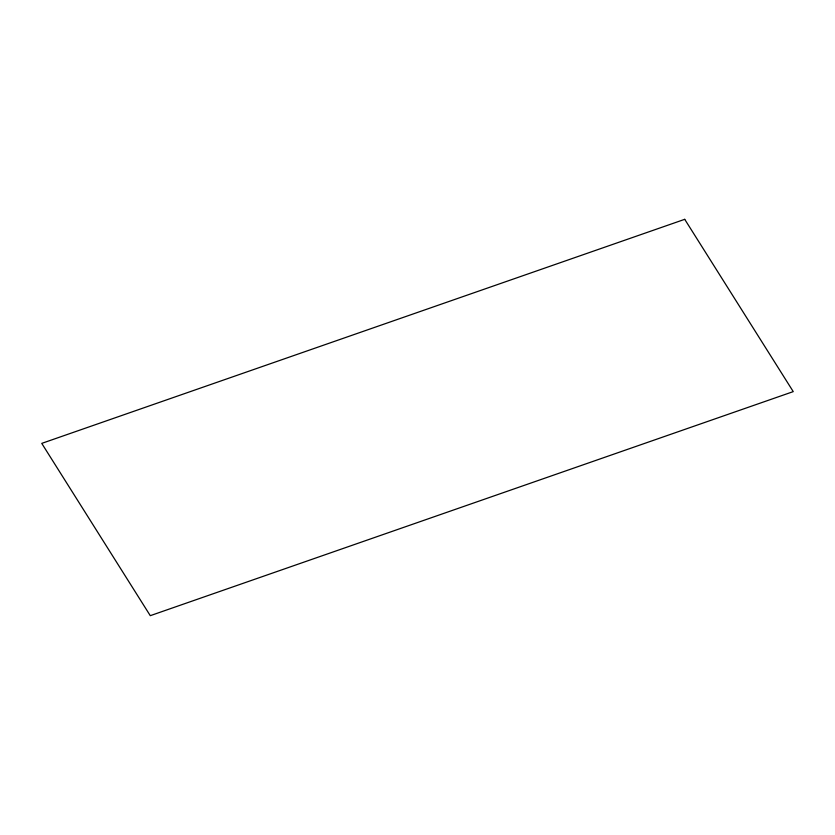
<?xml version="1.0" encoding="UTF-8"?>
<svg xmlns="http://www.w3.org/2000/svg" width="835" height="835" viewBox="0 0 835 835"><rect width="100%" height="100%" fill="white"/><g stroke="black" fill="none" stroke-linecap="round" stroke-linejoin="round"><path stroke-width="1.25" d="M684.721 219.323L41.75 443.385L150.279 615.677L793.25 391.615L684.721 219.323"/></g></svg>
